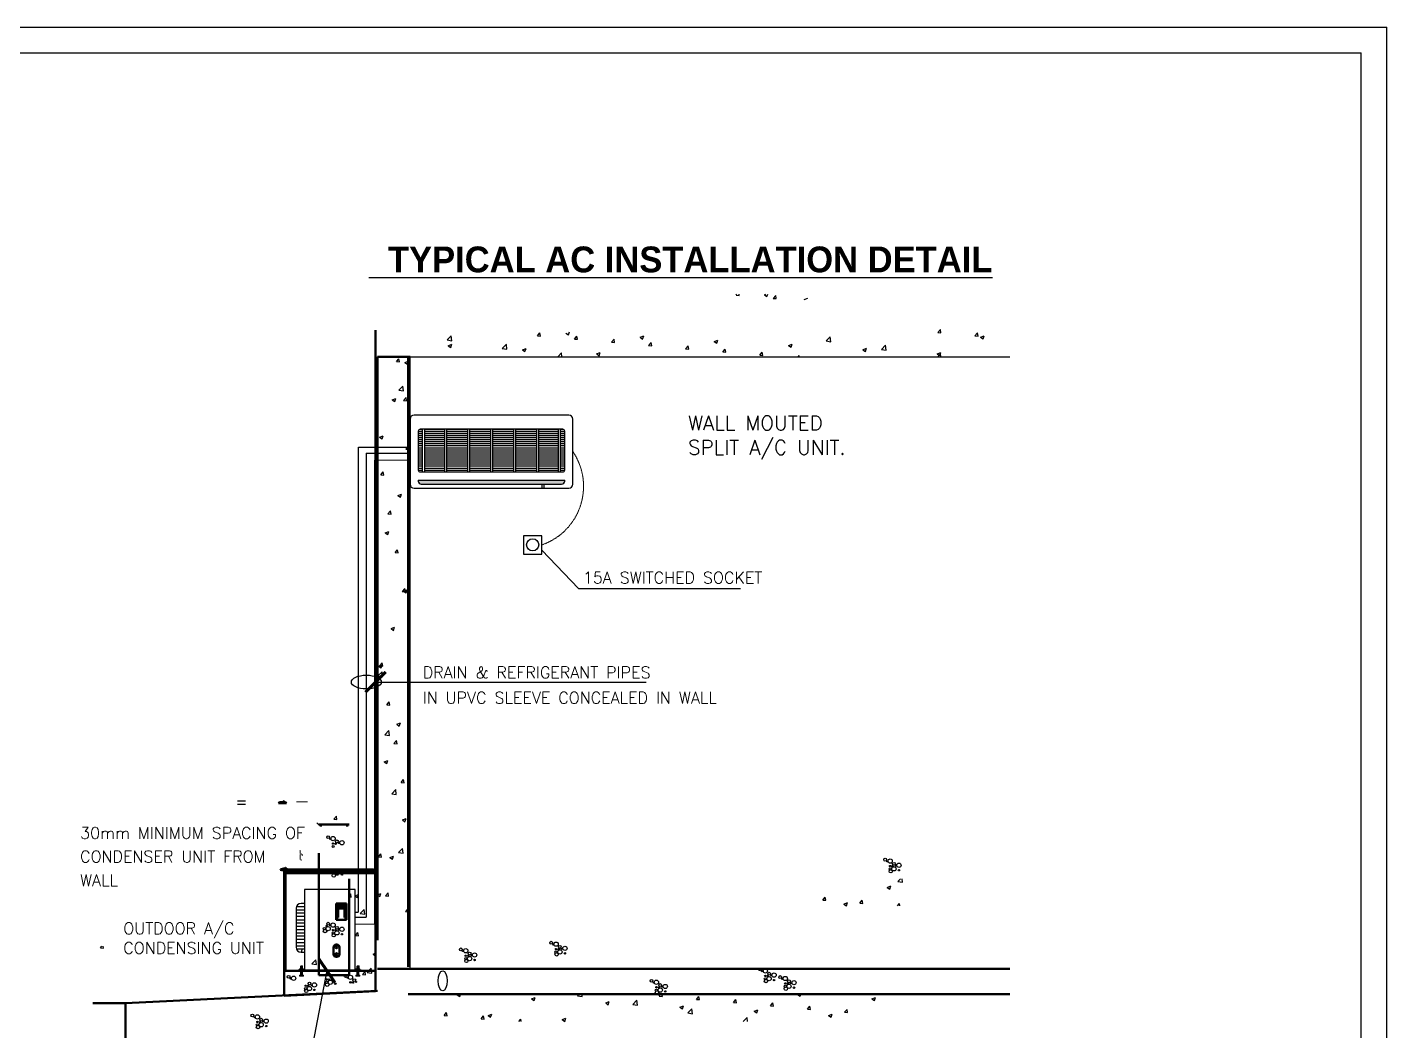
# Model space of a CAD drawing. Header units: inches. Extents: x 23 to 2032867, y 13 to 664695.
# Drawn here: x 1208687 to 1232584, y 503763 to 521411 of the extents above; entities that cross this region are included whole.
import ezdxf

# ---------------------------------------------------------------- set-up
doc = ezdxf.new("R2010")
doc.units = ezdxf.units.IN
doc.header["$MEASUREMENT"] = 0
doc.linetypes.add('ACAD_ISO10W100', pattern=[18, 12, -3, 0, -3])
doc.linetypes.add('HIDDEN', pattern=[0.375, 0.25, -0.125])
for name, color, linetype in [('A-C', 3, 'Continuous'), ('DOORS', 1, 'Continuous'), ('duct', 4, 'HIDDEN'), ('LAYER20__20', 8, 'Continuous'), ('plotyr1', 13, 'Continuous')]:
    doc.layers.add(name, color=color, linetype=linetype)
for name, color, linetype, lineweight in [('CABLE', 1, 'Continuous', 0), ('DRAINAGE', 5, 'Continuous', 9), ('Text', 7, 'Continuous', 25), ('WALLS', 7, 'Continuous', 50), ('WATER SUPPLY', 5, 'ACAD_ISO10W100', 50)]:
    doc.layers.add(name, color=color, linetype=linetype, lineweight=lineweight)
doc.styles.add('TEXT-3', font='SIMPLEX.SHX', dxfattribs={"height": 119.126})
doc.styles.add('TEXT-4', font='BOLD.SHX', dxfattribs={"height": 635})

msp = doc.modelspace()

# ---------------------------------------------------------------- hatches: boundary and pattern name
at = {"layer": 'A-C'}
msp.add_hatch(color=256, dxfattribs=at).paths.add_polyline_path([(1215560.727, 513446.941), (1215560.727, 513429.066, 0.414213562), (1215614.352, 513375.441), (1218081.102, 513375.441, 0.414213562), (1218134.727, 513429.066), (1218134.727, 513446.941)])
at = {"layer": 'WALLS'}
h = msp.add_hatch(color=256, dxfattribs=at)
h.paths.add_polyline_path([(1213214.956, 506533.044), (1213214.956, 506519.282), (1213228.717, 506519.282, 0.414213562)])
h.paths.add_polyline_path([(1213214.956, 506533.044, 0.414213562), (1213201.194, 506519.282), (1213214.956, 506519.282)])
h.paths.add_polyline_path([(1213214.956, 506519.282), (1213201.194, 506519.282, 0.414213562), (1213214.956, 506505.521)])
h.paths.add_polyline_path([(1213228.717, 506519.282), (1213214.956, 506519.282), (1213214.956, 506505.521, 0.414213562)])
h = msp.add_hatch(color=256, dxfattribs=at)
h.paths.add_polyline_path([(1213260.582, 506602.416), (1213260.582, 506588.654), (1213274.343, 506588.654, 0.414213562)])
h.paths.add_polyline_path([(1213260.582, 506602.416, 0.414213562), (1213246.82, 506588.654), (1213260.582, 506588.654)])
h.paths.add_polyline_path([(1213260.582, 506588.654), (1213246.82, 506588.654, 0.414213562), (1213260.582, 506574.893)])
h.paths.add_polyline_path([(1213274.343, 506588.654), (1213260.582, 506588.654), (1213260.582, 506574.893, 0.414213562)])
h = msp.add_hatch(color=256, dxfattribs=at)
h.paths.add_polyline_path([(1213550.248, 506602.416), (1213550.248, 506588.654), (1213564.01, 506588.654, 0.414213562)])
h.paths.add_polyline_path([(1213550.248, 506602.416, 0.414213562), (1213536.487, 506588.654), (1213550.248, 506588.654)])
h.paths.add_polyline_path([(1213550.248, 506588.654), (1213536.487, 506588.654, 0.414213562), (1213550.248, 506574.893)])
h.paths.add_polyline_path([(1213564.01, 506588.654), (1213550.248, 506588.654), (1213550.248, 506574.893, 0.414213562)])
h = msp.add_hatch(color=256, dxfattribs=at)
h.paths.add_polyline_path([(1213853.837, 506602.416), (1213853.837, 506588.654), (1213867.599, 506588.654, 0.414213562)])
h.paths.add_polyline_path([(1213853.837, 506602.416, 0.414213562), (1213840.076, 506588.654), (1213853.837, 506588.654)])
h.paths.add_polyline_path([(1213853.837, 506588.654), (1213840.076, 506588.654, 0.414213562), (1213853.837, 506574.893)])
h.paths.add_polyline_path([(1213867.599, 506588.654), (1213853.837, 506588.654), (1213853.837, 506574.893, 0.414213562)])
h = msp.add_hatch(color=256, dxfattribs=at)
h.paths.add_polyline_path([(1214157.426, 506602.416), (1214157.426, 506588.654), (1214171.188, 506588.654, 0.414213562)])
h.paths.add_polyline_path([(1214157.426, 506602.416, 0.414213562), (1214143.665, 506588.654), (1214157.426, 506588.654)])
h.paths.add_polyline_path([(1214157.426, 506588.654), (1214143.665, 506588.654, 0.414213562), (1214157.426, 506574.893)])
h.paths.add_polyline_path([(1214171.188, 506588.654), (1214157.426, 506588.654), (1214157.426, 506574.893, 0.414213562)])
h = msp.add_hatch(color=256, dxfattribs=at)
h.paths.add_polyline_path([(1214461.015, 506602.416), (1214461.015, 506588.654), (1214474.777, 506588.654, 0.414213562)])
h.paths.add_polyline_path([(1214461.015, 506602.416, 0.414213562), (1214447.254, 506588.654), (1214461.015, 506588.654)])
h.paths.add_polyline_path([(1214461.015, 506588.654), (1214447.254, 506588.654, 0.414213562), (1214461.015, 506574.893)])
h.paths.add_polyline_path([(1214474.777, 506588.654), (1214461.015, 506588.654), (1214461.015, 506574.893, 0.414213562)])
h = msp.add_hatch(color=256, dxfattribs=at)
h.paths.add_polyline_path([(1214750.784, 506602.416), (1214750.784, 506588.654), (1214764.546, 506588.654, 0.414213562)])
h.paths.add_polyline_path([(1214750.784, 506602.416, 0.414213562), (1214737.023, 506588.654), (1214750.784, 506588.654)])
h.paths.add_polyline_path([(1214750.784, 506588.654), (1214737.023, 506588.654, 0.414213562), (1214750.784, 506574.893)])
h.paths.add_polyline_path([(1214764.546, 506588.654), (1214750.784, 506588.654), (1214750.784, 506574.893, 0.414213562)])
h = msp.add_hatch(color=256, dxfattribs=at)
h.paths.add_polyline_path([(1213214.956, 506247.044), (1213214.956, 506233.282), (1213228.717, 506233.282, 0.414213562)])
h.paths.add_polyline_path([(1213214.956, 506247.044, 0.414213562), (1213201.194, 506233.282), (1213214.956, 506233.282)])
h.paths.add_polyline_path([(1213214.956, 506233.282), (1213201.194, 506233.282, 0.414213562), (1213214.956, 506219.521)])
h.paths.add_polyline_path([(1213228.717, 506233.282), (1213214.956, 506233.282), (1213214.956, 506219.521, 0.414213562)])
h = msp.add_hatch(color=256, dxfattribs=at)
h.paths.add_polyline_path([(1213214.956, 505961.044), (1213214.956, 505947.282), (1213228.717, 505947.282, 0.414213562)])
h.paths.add_polyline_path([(1213214.956, 505961.044, 0.414213562), (1213201.194, 505947.282), (1213214.956, 505947.282)])
h.paths.add_polyline_path([(1213214.956, 505947.282), (1213201.194, 505947.282, 0.414213562), (1213214.956, 505933.521)])
h.paths.add_polyline_path([(1213228.717, 505947.282), (1213214.956, 505947.282), (1213214.956, 505933.521, 0.414213562)])
h = msp.add_hatch(color=256, dxfattribs=at)
h.paths.add_polyline_path([(1213214.956, 505675.044), (1213214.956, 505661.282), (1213228.717, 505661.282, 0.414213562)])
h.paths.add_polyline_path([(1213214.956, 505675.044, 0.414213562), (1213201.194, 505661.282), (1213214.956, 505661.282)])
h.paths.add_polyline_path([(1213214.956, 505661.282), (1213201.194, 505661.282, 0.414213562), (1213214.956, 505647.521)])
h.paths.add_polyline_path([(1213228.717, 505661.282), (1213214.956, 505661.282), (1213214.956, 505647.521, 0.414213562)])
h = msp.add_hatch(color=256, dxfattribs=at)
h.paths.add_polyline_path([(1213214.956, 505389.044), (1213214.956, 505375.282), (1213228.717, 505375.282, 0.414213562)])
h.paths.add_polyline_path([(1213214.956, 505389.044, 0.414213562), (1213201.194, 505375.282), (1213214.956, 505375.282)])
h.paths.add_polyline_path([(1213214.956, 505375.282), (1213201.194, 505375.282, 0.414213562), (1213214.956, 505361.521)])
h.paths.add_polyline_path([(1213228.717, 505375.282), (1213214.956, 505375.282), (1213214.956, 505361.521, 0.414213562)])
h = msp.add_hatch(color=256, dxfattribs=at)
h.paths.add_polyline_path([(1213214.956, 505103.044), (1213214.956, 505089.282), (1213228.717, 505089.282, 0.414213562)])
h.paths.add_polyline_path([(1213214.956, 505103.044, 0.414213562), (1213201.194, 505089.282), (1213214.956, 505089.282)])
h.paths.add_polyline_path([(1213214.956, 505089.282), (1213201.194, 505089.282, 0.414213562), (1213214.956, 505075.521)])
h.paths.add_polyline_path([(1213228.717, 505089.282), (1213214.956, 505089.282), (1213214.956, 505075.521, 0.414213562)])
h = msp.add_hatch(color=256, dxfattribs=at)
h.paths.add_polyline_path([(1213214.956, 504869.733), (1213214.956, 504855.971), (1213228.717, 504855.971, 0.414213562)])
h.paths.add_polyline_path([(1213214.956, 504869.733, 0.414213562), (1213201.194, 504855.971), (1213214.956, 504855.971)])
h.paths.add_polyline_path([(1213214.956, 504855.971), (1213201.194, 504855.971, 0.414213562), (1213214.956, 504842.21)])
h.paths.add_polyline_path([(1213228.717, 504855.971), (1213214.956, 504855.971), (1213214.956, 504842.21, 0.414213562)])

# ---------------------------------------------------------------- linework, layer by layer
for p, q in [((1221147.78, 516698.838), (1221160.554, 516714.061)), ((1221147.796, 516698.823), (1221202.071, 516694.075)), ((1221202.184, 516694.028), (1221198.489, 516714.061)), ((1221644.772, 516703.385), (1221672.586, 516714.061)), ((1221644.803, 516703.347), (1221689.971, 516672.881)), ((1221689.986, 516672.882), (1221703.803, 516714.061)), ((1221799.09, 516641.856), (1221842.866, 516694.026)), ((1221853.491, 516637.041), (1221842.992, 516693.96)), ((1221799.104, 516641.841), (1221853.379, 516637.093)), ((1222345.475, 516619.712), (1222409.055, 516644.119)), ((1216068.913, 515910.604), (1216139.64, 515984.317)), ((1216149.677, 515898.046), (1216139.644, 515984.283)), ((1217655.05, 515984.427), (1217698.826, 516036.598)), ((1217655.062, 515984.413), (1217709.337, 515979.664)), ((1217709.448, 515979.608), (1217698.949, 516036.527)), ((1218154.438, 516030.177), (1218199.606, 515999.71)), ((1218199.621, 515999.712), (1218218.033, 516054.585)), ((1218306.36, 515927.445), (1218350.136, 515979.615)), ((1218360.755, 515922.622), (1218350.256, 515979.541)), ((1219459.396, 515957.489), (1219522.977, 515981.895)), ((1219459.423, 515957.452), (1219504.591, 515926.986)), ((1219504.606, 515926.989), (1219523.018, 515981.861)), ((1222732.278, 515893.345), (1222803.005, 515967.057)), ((1222813.043, 515880.785), (1222803.011, 515967.023)), ((1224693.458, 516040.637), (1224747.733, 516035.889)), ((1224693.467, 516040.651), (1224737.243, 516092.821)), ((1224747.84, 516035.785), (1224737.341, 516092.704)), ((1225344.766, 515983.655), (1225399.041, 515978.907)), ((1225344.777, 515983.669), (1225388.553, 516035.839)), ((1225399.147, 515978.799), (1225388.648, 516035.718)), ((1225442.309, 515959.464), (1225505.889, 515983.87)), ((1225442.327, 515959.429), (1225487.496, 515928.963)), ((1225487.51, 515928.969), (1225505.922, 515983.841)), ((1216068.939, 515910.556), (1216149.698, 515898.031)), ((1216086.458, 515810.064), (1216150.039, 515834.47)), ((1216086.489, 515810.027), (1216131.657, 515779.56)), ((1216131.672, 515779.561), (1216150.084, 515834.434)), ((1217038.021, 515760.303), (1217108.747, 515834.015)), ((1217038.047, 515760.254), (1217118.806, 515747.728)), ((1217118.784, 515747.745), (1217108.752, 515833.982)), ((1217391.445, 515737.339), (1217455.026, 515761.745)), ((1217391.474, 515737.303), (1217436.643, 515706.836)), ((1217436.657, 515706.838), (1217455.069, 515761.711)), ((1218306.37, 515927.431), (1218360.645, 515922.682)), ((1218957.67, 515870.463), (1219001.447, 515922.633)), ((1218957.678, 515870.449), (1219011.953, 515865.7)), ((1219012.063, 515865.635), (1219001.564, 515922.554)), ((1219608.981, 515813.48), (1219652.757, 515865.651)), ((1219608.986, 515813.466), (1219663.262, 515808.718)), ((1219663.37, 515808.649), (1219652.871, 515865.568)), ((1220260.291, 515756.498), (1220304.067, 515808.669)), ((1220260.294, 515756.484), (1220314.57, 515751.736)), ((1220314.677, 515751.662), (1220304.178, 515808.581)), ((1220764.384, 515884.764), (1220827.964, 515909.17)), ((1220764.408, 515884.728), (1220809.577, 515854.262)), ((1220809.591, 515854.265), (1220828.003, 515909.138)), ((1220911.601, 515699.516), (1220955.377, 515751.686)), ((1220965.984, 515694.676), (1220955.485, 515751.595)), ((1222069.371, 515812.039), (1222132.951, 515836.445)), ((1222069.393, 515812.004), (1222114.562, 515781.537)), ((1222114.576, 515781.541), (1222132.988, 515836.414)), ((1222732.307, 515893.284), (1222813.066, 515880.758)), ((1223374.358, 515739.314), (1223437.938, 515763.72)), ((1223374.378, 515739.28), (1223419.547, 515708.813)), ((1223419.561, 515708.818), (1223437.973, 515763.691)), ((1223701.386, 515743.044), (1223772.112, 515816.756)), ((1223701.415, 515742.981), (1223782.174, 515730.456)), ((1223782.151, 515730.484), (1223772.119, 515816.722)), ((1215175.805, 515529.328), (1215219.581, 515581.498)), ((1215175.822, 515529.314), (1215230.098, 515524.565)), ((1215230.207, 515524.525), (1215219.708, 515581.445)), ((1215323.494, 515517.189), (1215381.977, 515539.639)), ((1215323.525, 515517.153), (1215368.694, 515486.686)), ((1215368.708, 515486.687), (1215387.12, 515541.56)), ((1218011.099, 515614.141), (1218077.855, 515683.714)), ((1218085.95, 515614.141), (1218077.86, 515683.681)), ((1218696.433, 515664.614), (1218760.013, 515689.02)), ((1218696.459, 515664.578), (1218741.628, 515634.112)), ((1218741.642, 515634.114), (1218760.054, 515688.987)), ((1220059.386, 515614.141), (1220065, 515616.296)), ((1220064.326, 515614.141), (1220065.039, 515616.263)), ((1220911.602, 515699.502), (1220965.878, 515694.754)), ((1221562.91, 515642.52), (1221617.186, 515637.772)), ((1221562.911, 515642.534), (1221606.687, 515694.704)), ((1221617.291, 515637.689), (1221606.792, 515694.608)), ((1222238.211, 515614.141), (1222257.998, 515637.722)), ((1222262.431, 515614.141), (1222258.1, 515637.622)), ((1224679.345, 515666.589), (1224742.925, 515690.996)), ((1224679.364, 515666.556), (1224724.532, 515636.089)), ((1224691.025, 515614.141), (1224741.22, 515666.455)), ((1224724.546, 515636.094), (1224742.958, 515690.967)), ((1224747.308, 515614.141), (1224741.226, 515666.42)), ((1215220.193, 515026.056), (1215290.92, 515099.768)), ((1215220.218, 515026.012), (1215300.977, 515013.486)), ((1215300.957, 515013.499), (1215290.924, 515099.737)), ((1215102.554, 514858.716), (1215166.134, 514883.122)), ((1215102.583, 514858.681), (1215147.752, 514828.214)), ((1215147.765, 514828.215), (1215166.177, 514883.088)), ((1215301.8, 514846.3), (1215345.576, 514898.47)), ((1215301.815, 514846.286), (1215356.091, 514841.537)), ((1215356.195, 514841.497), (1215345.696, 514898.416)), ((1214881.613, 514200.242), (1214945.193, 514224.648)), ((1214881.641, 514200.209), (1214926.809, 514169.742)), ((1214926.822, 514169.743), (1214945.234, 514224.616)), ((1215340.581, 513991.206), (1215381.977, 514034.35)), ((1215340.604, 513991.164), (1215381.977, 513984.747)), ((1214902.48, 513537.225), (1214946.256, 513589.396)), ((1214956.863, 513532.426), (1214946.364, 513589.345)), ((1214902.493, 513537.213), (1214956.769, 513532.465)), ((1215202.695, 513176.169), (1215266.276, 513200.575)), ((1215202.72, 513176.139), (1215247.888, 513145.672)), ((1215247.9, 513145.674), (1215266.312, 513200.546)), ((1215028.475, 512854.197), (1215072.251, 512906.368)), ((1215028.487, 512854.186), (1215082.762, 512849.437)), ((1215082.851, 512849.397), (1215072.352, 512906.316)), ((1214981.755, 512517.696), (1215045.335, 512542.102)), ((1214981.778, 512517.667), (1215026.946, 512487.2)), ((1215026.957, 512487.202), (1215045.369, 512542.074)), ((1215154.47, 512171.169), (1215198.247, 512223.339)), ((1215154.48, 512171.158), (1215208.755, 512166.41)), ((1215208.839, 512166.369), (1215198.34, 512223.288)), ((1215280.466, 511488.141), (1215324.242, 511540.311)), ((1215280.473, 511488.131), (1215334.748, 511483.382)), ((1215302.837, 511493.623), (1215366.417, 511518.029)), ((1215302.857, 511493.597), (1215348.025, 511463.13)), ((1215334.826, 511483.34), (1215324.328, 511540.259)), ((1215348.035, 511463.132), (1215366.447, 511518.004)), ((1215081.896, 510835.149), (1215145.477, 510859.555)), ((1215081.915, 510835.125), (1215127.083, 510804.658)), ((1215127.093, 510804.66), (1215145.504, 510859.533)), ((1214881.146, 510179.067), (1214924.922, 510231.237)), ((1214935.495, 510174.269), (1214924.996, 510231.188)), ((1214853.025, 510002.109), (1214923.751, 510075.821)), ((1214853.041, 510002.076), (1214933.8, 509989.551)), ((1214860.956, 510176.675), (1214924.536, 510201.082)), ((1214860.972, 510176.653), (1214906.141, 510146.186)), ((1214881.151, 510179.058), (1214935.427, 510174.309)), ((1214906.15, 510146.188), (1214924.562, 510201.061)), ((1214933.787, 509989.563), (1214923.754, 510075.8)), ((1215007.141, 509496.038), (1215050.917, 509548.209)), ((1215007.144, 509496.03), (1215061.42, 509491.282)), ((1215061.483, 509491.24), (1215050.984, 509548.159)), ((1214973.412, 508967.259), (1215044.139, 509040.971)), ((1215054.174, 508954.716), (1215044.142, 509040.953)), ((1215182.038, 509152.603), (1215245.618, 509177.009)), ((1215182.052, 509152.583), (1215227.22, 509122.116)), ((1215227.228, 509122.118), (1215245.64, 509176.991)), ((1214973.427, 508967.228), (1215054.186, 508954.703)), ((1215133.136, 508813.01), (1215176.913, 508865.181)), ((1215133.137, 508813.003), (1215187.413, 508808.254)), ((1215187.47, 508808.212), (1215176.971, 508865.131)), ((1214961.097, 508494.129), (1215024.678, 508518.535)), ((1214961.109, 508494.111), (1215006.278, 508463.644)), ((1215006.285, 508463.646), (1215024.697, 508518.519)), ((1215259.13, 508129.975), (1215313.406, 508125.227)), ((1215259.132, 508129.982), (1215302.908, 508182.152)), ((1215313.458, 508125.183), (1215302.959, 508182.102)), ((1215093.8, 507932.409), (1215164.527, 508006.122)), ((1215093.814, 507932.381), (1215174.573, 507919.855)), ((1215174.562, 507919.868), (1215164.53, 508006.105)), ((1214077.531, 507486.168), (1214131.807, 507481.42)), ((1214077.539, 507486.172), (1214121.316, 507538.343)), ((1214131.839, 507481.376), (1214121.34, 507538.295)), ((1215282.18, 507470.056), (1215345.76, 507494.462)), ((1215282.189, 507470.041), (1215327.357, 507439.574)), ((1215327.363, 507439.576), (1215345.775, 507494.449)), ((1214859.812, 506820.908), (1214903.588, 506873.078)), ((1214914.126, 506816.112), (1214903.628, 506873.031)), ((1215214.188, 506897.56), (1215284.915, 506971.272)), ((1215214.2, 506897.533), (1215294.959, 506885.008)), ((1215294.95, 506885.021), (1215284.917, 506971.258)), ((1214859.808, 506820.902), (1214914.084, 506816.154)), ((1215061.239, 506811.582), (1215124.819, 506835.989)), ((1215061.246, 506811.569), (1215106.415, 506781.102)), ((1215106.42, 506781.105), (1215124.832, 506835.977)), ((1223991.388, 506391.018), (1224036.311, 506437.837)), ((1223991.4, 506390.977), (1224072.159, 506378.452)), ((1224072.151, 506378.483), (1224065.246, 506437.837)), ((1214347.714, 506141.787), (1214373.306, 506172.286)), ((1214383.815, 506115.319), (1214373.316, 506172.238)), ((1214448.2, 506136.284), (1214511.78, 506160.69)), ((1214493.371, 506105.814), (1214511.783, 506160.687)), ((1214845.727, 506155.193), (1214903.879, 506177.515)), ((1214845.727, 506149.439), (1214885.473, 506122.63)), ((1214885.477, 506122.633), (1214903.889, 506177.505)), ((1214985.807, 506137.879), (1215029.583, 506190.05)), ((1215040.114, 506133.084), (1215029.615, 506190.003)), ((1223804.038, 506285.681), (1223849.206, 506255.214)), ((1223804.051, 506285.684), (1223867.631, 506310.09)), ((1223849.209, 506255.221), (1223867.621, 506310.094)), ((1214347.714, 506118.521), (1214383.793, 506115.365)), ((1214448.199, 506136.278), (1214493.368, 506105.811)), ((1214985.801, 506137.875), (1215040.077, 506133.126)), ((1215334.576, 505862.71), (1215381.977, 505912.113)), ((1222670.53, 506062.374), (1222724.806, 506057.625)), ((1222670.567, 506062.375), (1222714.343, 506114.546)), ((1222724.821, 506057.523), (1222714.322, 506114.442)), ((1223041.074, 505992.807), (1223086.243, 505962.34)), ((1223041.087, 505992.81), (1223104.667, 506017.216)), ((1223086.245, 505962.347), (1223104.657, 506017.22)), ((1223321.838, 506005.392), (1223376.114, 506000.643)), ((1223321.877, 506005.393), (1223365.654, 506057.563)), ((1223376.128, 506000.536), (1223365.629, 506057.455)), ((1223981.814, 505958.691), (1224016.964, 506000.581)), ((1224024.642, 505958.691), (1224016.936, 506000.469)), ((1214541.088, 505824.332), (1214611.815, 505898.044)), ((1214541.096, 505824.311), (1214621.855, 505811.786)), ((1214621.849, 505811.799), (1214611.817, 505898.037)), ((1215334.586, 505862.685), (1215381.977, 505855.335)), ((1214455.511, 505437.086), (1214509.786, 505432.337)), ((1214455.525, 505437.088), (1214499.301, 505489.258)), ((1214509.802, 505432.29), (1214499.303, 505489.209)), ((1209975.324, 505220.865), (1210000.744, 505251.16)), ((1209975.324, 505220.863), (1210029.599, 505216.114)), ((1210029.617, 505216.101), (1210023.151, 505251.16)), ((1213509.464, 505154.468), (1213527.876, 505209.341)), ((1213692.369, 504939.783), (1213763.095, 505013.496)), ((1213773.129, 504927.253), (1213763.097, 505013.49)), ((1214769.279, 505112.208), (1214794.39, 505095.27)), ((1214769.283, 505112.211), (1214794.39, 505121.849)), ((1213692.374, 504939.766), (1213773.133, 504927.241)), ((1214581.504, 504754.058), (1214635.779, 504749.31)), ((1214581.52, 504754.059), (1214625.297, 504806.23)), ((1214635.79, 504749.261), (1214625.291, 504806.18)), ((1214661.476, 504789.482), (1214732.203, 504863.194)), ((1214661.482, 504789.463), (1214742.241, 504776.938)), ((1214742.237, 504776.952), (1214732.205, 504863.189)), ((1216245.426, 504397.831), (1216290.595, 504367.364)), ((1216245.427, 504397.837), (1216268.035, 504406.516)), ((1216290.598, 504367.367), (1216303.734, 504406.516)), ((1217550.411, 504325.106), (1217595.58, 504294.64)), ((1217550.414, 504325.113), (1217613.995, 504349.519)), ((1217595.583, 504294.644), (1217613.995, 504349.516)), ((1218362.286, 504376.956), (1218390.649, 504406.516)), ((1218362.296, 504376.929), (1218443.055, 504364.403)), ((1218443.048, 504364.422), (1218438.151, 504406.516)), ((1218855.397, 504252.382), (1218900.565, 504221.916)), ((1218855.401, 504252.388), (1218918.982, 504276.794)), ((1218900.568, 504221.92), (1218918.98, 504276.793)), ((1219331.394, 504226.655), (1219402.121, 504300.367)), ((1219412.156, 504214.121), (1219402.123, 504300.359)), ((1219796.944, 504372.945), (1219851.22, 504368.197)), ((1219796.969, 504372.947), (1219825.136, 504406.516)), ((1219851.24, 504368.121), (1219844.158, 504406.516)), ((1220448.252, 504315.963), (1220502.528, 504311.215)), ((1220448.279, 504315.965), (1220492.055, 504368.136)), ((1220502.548, 504311.134), (1220492.049, 504368.053)), ((1221099.561, 504258.981), (1221153.836, 504254.233)), ((1221099.589, 504258.983), (1221143.366, 504311.153)), ((1221153.855, 504254.148), (1221143.356, 504311.067)), ((1221750.9, 504202.001), (1221794.676, 504254.171)), ((1221805.162, 504197.161), (1221794.663, 504254.08)), ((1222228.331, 504399.808), (1222273.499, 504369.341)), ((1222228.34, 504399.813), (1222245.802, 504406.516)), ((1222273.502, 504369.347), (1222285.973, 504406.516)), ((1223533.316, 504327.084), (1223578.484, 504296.617)), ((1223533.327, 504327.088), (1223596.907, 504351.494)), ((1223578.487, 504296.624), (1223596.899, 504351.497)), ((1216015.089, 504031.81), (1216069.364, 504027.062)), ((1216015.103, 504031.813), (1216058.879, 504083.983)), ((1216069.385, 504027.011), (1216058.886, 504083.93)), ((1216666.413, 503974.83), (1216710.19, 504027.001)), ((1216720.692, 503970.025), (1216710.193, 504026.944)), ((1216787.448, 504032.233), (1216832.616, 504001.766)), ((1216787.45, 504032.238), (1216851.031, 504056.644)), ((1216832.619, 504001.77), (1216851.031, 504056.642)), ((1219331.403, 504226.626), (1219412.162, 504214.1)), ((1220160.382, 504179.658), (1220205.55, 504149.192)), ((1220160.388, 504179.663), (1220223.969, 504204.069)), ((1220205.553, 504149.197), (1220223.965, 504204.069)), ((1220300.501, 504076.354), (1220371.228, 504150.066)), ((1220300.511, 504076.323), (1220381.27, 504063.798)), ((1220381.263, 504063.82), (1220371.231, 504150.057)), ((1221270.873, 503927.37), (1221340.336, 503999.765)), ((1221348.76, 503927.37), (1221340.339, 503999.756)), ((1221465.367, 504106.934), (1221510.535, 504076.467)), ((1221465.376, 504106.938), (1221528.956, 504131.344)), ((1221510.538, 504076.473), (1221528.95, 504131.346)), ((1221750.869, 504201.999), (1221805.144, 504197.25)), ((1222402.177, 504145.017), (1222456.452, 504140.268)), ((1222402.21, 504145.018), (1222445.986, 504197.189)), ((1222456.469, 504140.175), (1222445.97, 504197.094)), ((1222770.352, 504034.21), (1222815.52, 504003.743)), ((1222770.363, 504034.213), (1222833.943, 504058.62)), ((1222815.523, 504003.75), (1222833.935, 504058.622)), ((1223053.485, 504088.035), (1223107.761, 504083.286)), ((1223053.52, 504088.036), (1223097.296, 504140.207)), ((1223107.776, 504083.188), (1223097.278, 504140.107)), ((1216666.397, 503974.828), (1216720.673, 503970.08)), ((1217325.713, 503927.37), (1217361.5, 503970.019)), ((1217369.356, 503927.37), (1217361.5, 503969.957)), ((1218092.433, 503959.508), (1218137.601, 503929.042)), ((1218092.437, 503959.513), (1218156.018, 503983.92)), ((1218137.604, 503929.046), (1218156.016, 503983.919))]:
    msp.add_line(p, q)
at = {"color": 0, "const_width": 53.625}
for points in [[(1214987.849, 510072.794), (1214630.349, 509715.294)], [(1214095.38, 504612.518), (1213811.05, 505030.572)]]:
    msp.add_lwpolyline(points, dxfattribs=at)
at = {"layer": 'A-C'}
for p, q in [((1215417.727, 514519.322), (1215417.727, 513375.322)), ((1218206.227, 514590.822), (1215489.227, 514590.822)), ((1218277.727, 513375.322), (1218277.727, 514519.322)), ((1215560.727, 514304.822), (1215560.727, 513625.572)), ((1215560.727, 514302.54), (1215632.227, 514302.54)), ((1215560.727, 514266.79), (1215632.227, 514266.79)), ((1215583.908, 514338.29), (1215632.227, 514338.29)), ((1218098.977, 514340.572), (1215596.477, 514340.572)), ((1215632.227, 514340.572), (1215632.227, 513589.822)), ((1215667.977, 514340.572), (1215667.977, 513589.822)), ((1215667.977, 514338.29), (1216019.471, 514338.29)), ((1215667.977, 514302.54), (1216019.471, 514302.54)), ((1215667.977, 514266.79), (1216019.471, 514266.79)), ((1216019.471, 514340.572), (1216019.471, 513589.822)), ((1216055.221, 514340.572), (1216055.221, 513589.822)), ((1216055.221, 514338.29), (1216424.59, 514338.29)), ((1216055.221, 514302.54), (1216424.59, 514302.54)), ((1216055.221, 514266.79), (1216424.59, 514266.79)), ((1216424.59, 514340.572), (1216424.59, 513589.822)), ((1216460.34, 514340.572), (1216460.34, 513589.822)), ((1216460.34, 514338.29), (1216829.709, 514338.29)), ((1216460.34, 514302.54), (1216829.709, 514302.54)), ((1216460.34, 514266.79), (1216829.709, 514266.79)), ((1216829.709, 514340.572), (1216829.709, 513589.822)), ((1216865.459, 514340.572), (1216865.459, 513589.822)), ((1216865.459, 514338.29), (1217234.828, 514338.29)), ((1216865.459, 514302.54), (1217234.828, 514302.54)), ((1216865.459, 514266.79), (1217234.828, 514266.79)), ((1217234.828, 514340.572), (1217234.828, 513589.822)), ((1217270.578, 514340.572), (1217270.578, 513589.822)), ((1217270.578, 514338.29), (1217639.947, 514338.29)), ((1217270.578, 514302.54), (1217639.947, 514302.54)), ((1217270.578, 514266.79), (1217639.947, 514266.79)), ((1217639.947, 514340.572), (1217639.947, 513589.822)), ((1217675.697, 514340.572), (1217675.697, 513589.822)), ((1217675.697, 514338.29), (1218027.477, 514338.29)), ((1217675.697, 514302.54), (1218027.477, 514302.54)), ((1217675.697, 514266.79), (1218027.477, 514266.79)), ((1218027.477, 513589.822), (1218027.477, 514340.572)), ((1218063.227, 513589.822), (1218063.227, 514340.572)), ((1218063.227, 514338.29), (1218111.547, 514338.29)), ((1218063.227, 514302.54), (1218134.727, 514302.54)), ((1218063.227, 514266.79), (1218134.727, 514266.79)), ((1218134.727, 513625.572), (1218134.727, 514304.822)), ((1215560.727, 514231.04), (1215632.227, 514231.04)), ((1215560.727, 514195.29), (1215632.227, 514195.29)), ((1215560.727, 514159.54), (1215632.227, 514159.54)), ((1215560.727, 514123.79), (1215632.227, 514123.79)), ((1215560.727, 514088.04), (1215632.227, 514088.04)), ((1215560.727, 514052.29), (1215632.227, 514052.29)), ((1215667.977, 514231.04), (1216019.471, 514231.04)), ((1215667.977, 514195.29), (1216019.471, 514195.29)), ((1215667.977, 514159.54), (1216019.471, 514159.54)), ((1215667.977, 514123.79), (1216019.471, 514123.79)), ((1215667.977, 514088.04), (1216019.471, 514088.04)), ((1215667.977, 514052.29), (1216019.471, 514052.29)), ((1216055.221, 514231.04), (1216424.59, 514231.04)), ((1216055.221, 514195.29), (1216424.59, 514195.29)), ((1216055.221, 514159.54), (1216424.59, 514159.54)), ((1216055.221, 514123.79), (1216424.59, 514123.79)), ((1216055.221, 514088.04), (1216424.59, 514088.04)), ((1216055.221, 514052.29), (1216424.59, 514052.29)), ((1216460.34, 514231.04), (1216829.709, 514231.04)), ((1216460.34, 514195.29), (1216829.709, 514195.29)), ((1216460.34, 514159.54), (1216829.709, 514159.54)), ((1216460.34, 514123.79), (1216829.709, 514123.79)), ((1216460.34, 514088.04), (1216829.709, 514088.04)), ((1216460.34, 514052.29), (1216829.709, 514052.29)), ((1216865.459, 514231.04), (1217234.828, 514231.04)), ((1216865.459, 514195.29), (1217234.828, 514195.29)), ((1216865.459, 514159.54), (1217234.828, 514159.54)), ((1216865.459, 514123.79), (1217234.828, 514123.79)), ((1216865.459, 514088.04), (1217234.828, 514088.04)), ((1216865.459, 514052.29), (1217234.828, 514052.29)), ((1217270.578, 514231.04), (1217639.947, 514231.04)), ((1217270.578, 514195.29), (1217639.947, 514195.29)), ((1217270.578, 514159.54), (1217639.947, 514159.54)), ((1217270.578, 514123.79), (1217639.947, 514123.79)), ((1217270.578, 514088.04), (1217639.947, 514088.04)), ((1217270.578, 514052.29), (1217639.947, 514052.29)), ((1217675.697, 514231.04), (1218027.477, 514231.04)), ((1217675.697, 514195.29), (1218027.477, 514195.29)), ((1217675.697, 514159.54), (1218027.477, 514159.54)), ((1217675.697, 514123.79), (1218027.477, 514123.79)), ((1217675.697, 514088.04), (1218027.477, 514088.04)), ((1217675.697, 514052.29), (1218027.477, 514052.29)), ((1218063.227, 514231.04), (1218134.727, 514231.04)), ((1218063.227, 514195.29), (1218134.727, 514195.29)), ((1218063.227, 514159.54), (1218134.727, 514159.54)), ((1218063.227, 514123.79), (1218134.727, 514123.79)), ((1218063.227, 514088.04), (1218134.727, 514088.04)), ((1218063.227, 514052.29), (1218134.727, 514052.29)), ((1215560.727, 514016.54), (1215632.227, 514016.54)), ((1215560.727, 513980.79), (1215632.227, 513980.79)), ((1215560.727, 513945.04), (1215632.227, 513945.04)), ((1215560.727, 513909.29), (1215632.227, 513909.29)), ((1215560.727, 513873.54), (1215632.227, 513873.54)), ((1215560.727, 513837.79), (1215632.227, 513837.79)), ((1215560.727, 513802.04), (1215632.227, 513802.04)), ((1215667.977, 514016.54), (1216019.471, 514016.54)), ((1215667.977, 513980.79), (1216019.471, 513980.79)), ((1215667.977, 513945.04), (1216019.471, 513945.04)), ((1215667.977, 513909.29), (1216019.471, 513909.29)), ((1215667.977, 513873.54), (1216019.471, 513873.54)), ((1215667.977, 513837.79), (1216019.471, 513837.79)), ((1215667.977, 513802.04), (1216019.471, 513802.04)), ((1216055.221, 514016.54), (1216424.59, 514016.54)), ((1216055.221, 513980.79), (1216424.59, 513980.79)), ((1216055.221, 513945.04), (1216424.59, 513945.04)), ((1216055.221, 513909.29), (1216424.59, 513909.29)), ((1216055.221, 513873.54), (1216424.59, 513873.54)), ((1216055.221, 513837.79), (1216424.59, 513837.79)), ((1216055.221, 513802.04), (1216424.59, 513802.04)), ((1216460.34, 514016.54), (1216829.709, 514016.54)), ((1216460.34, 513980.79), (1216829.709, 513980.79)), ((1216460.34, 513945.04), (1216829.709, 513945.04)), ((1216460.34, 513909.29), (1216829.709, 513909.29)), ((1216460.34, 513873.54), (1216829.709, 513873.54)), ((1216460.34, 513837.79), (1216829.709, 513837.79)), ((1216460.34, 513802.04), (1216829.709, 513802.04)), ((1216865.459, 514016.54), (1217234.828, 514016.54)), ((1216865.459, 513980.79), (1217234.828, 513980.79)), ((1216865.459, 513945.04), (1217234.828, 513945.04)), ((1216865.459, 513909.29), (1217234.828, 513909.29)), ((1216865.459, 513873.54), (1217234.828, 513873.54)), ((1216865.459, 513837.79), (1217234.828, 513837.79)), ((1216865.459, 513802.04), (1217234.828, 513802.04)), ((1217270.578, 514016.54), (1217639.947, 514016.54)), ((1217270.578, 513980.79), (1217639.947, 513980.79)), ((1217270.578, 513945.04), (1217639.947, 513945.04)), ((1217270.578, 513909.29), (1217639.947, 513909.29)), ((1217270.578, 513873.54), (1217639.947, 513873.54)), ((1217270.578, 513837.79), (1217639.947, 513837.79)), ((1217270.578, 513802.04), (1217639.947, 513802.04)), ((1217675.697, 514016.54), (1218027.477, 514016.54)), ((1217675.697, 513980.79), (1218027.477, 513980.79)), ((1217675.697, 513945.04), (1218027.477, 513945.04)), ((1217675.697, 513909.29), (1218027.477, 513909.29)), ((1217675.697, 513873.54), (1218027.477, 513873.54)), ((1217675.697, 513837.79), (1218027.477, 513837.79)), ((1217675.697, 513802.04), (1218027.477, 513802.04)), ((1218063.227, 514016.54), (1218134.727, 514016.54)), ((1218063.227, 513980.79), (1218134.727, 513980.79)), ((1218063.227, 513945.04), (1218134.727, 513945.04)), ((1218063.227, 513909.29), (1218134.727, 513909.29)), ((1218063.227, 513873.54), (1218134.727, 513873.54)), ((1218063.227, 513837.79), (1218134.727, 513837.79)), ((1218063.227, 513802.04), (1218134.727, 513802.04)), ((1215560.727, 513766.29), (1215632.227, 513766.29)), ((1215560.727, 513730.54), (1215632.227, 513730.54)), ((1215560.727, 513694.79), (1215632.227, 513694.79)), ((1215560.727, 513659.04), (1215632.227, 513659.04)), ((1215560.8, 513623.29), (1215632.227, 513623.29)), ((1215596.477, 513589.822), (1218098.977, 513589.822)), ((1215667.977, 513766.29), (1216019.471, 513766.29)), ((1215667.977, 513730.54), (1216019.471, 513730.54)), ((1215667.977, 513694.79), (1216019.471, 513694.79)), ((1215667.977, 513659.04), (1216019.471, 513659.04)), ((1215667.977, 513623.29), (1216019.471, 513623.29)), ((1216055.221, 513766.29), (1216424.59, 513766.29)), ((1216055.221, 513730.54), (1216424.59, 513730.54)), ((1216055.221, 513694.79), (1216424.59, 513694.79)), ((1216055.221, 513659.04), (1216424.59, 513659.04)), ((1216055.221, 513623.29), (1216424.59, 513623.29)), ((1216460.34, 513766.29), (1216829.709, 513766.29)), ((1216460.34, 513730.54), (1216829.709, 513730.54)), ((1216460.34, 513694.79), (1216829.709, 513694.79)), ((1216460.34, 513659.04), (1216829.709, 513659.04)), ((1216460.34, 513623.29), (1216829.709, 513623.29)), ((1216865.459, 513766.29), (1217234.828, 513766.29)), ((1216865.459, 513730.54), (1217234.828, 513730.54)), ((1216865.459, 513694.79), (1217234.828, 513694.79)), ((1216865.459, 513659.04), (1217234.828, 513659.04)), ((1216865.459, 513623.29), (1217234.828, 513623.29)), ((1217270.578, 513766.29), (1217639.947, 513766.29)), ((1217270.578, 513730.54), (1217639.947, 513730.54)), ((1217270.578, 513694.79), (1217639.947, 513694.79)), ((1217270.578, 513659.04), (1217639.947, 513659.04)), ((1217270.578, 513623.29), (1217639.947, 513623.29)), ((1217675.697, 513766.29), (1218027.477, 513766.29)), ((1217675.697, 513730.54), (1218027.477, 513730.54)), ((1217675.697, 513694.79), (1218027.477, 513694.79)), ((1217675.697, 513659.04), (1218027.477, 513659.04)), ((1217675.697, 513623.29), (1218027.477, 513623.29)), ((1218063.227, 513766.29), (1218134.727, 513766.29)), ((1218063.227, 513730.54), (1218134.727, 513730.54)), ((1218063.227, 513694.79), (1218134.727, 513694.79)), ((1218063.227, 513659.04), (1218134.727, 513659.04)), ((1218063.227, 513623.29), (1218134.655, 513623.29)), ((1215560.727, 513446.941), (1215560.727, 513429.066)), ((1215560.727, 513446.941), (1218134.727, 513446.941)), ((1215614.352, 513375.441), (1218081.102, 513375.441)), ((1217737.7, 513303.822), (1217737.7, 513375.441)), ((1217773.45, 513303.822), (1217773.45, 513375.441)), ((1218134.727, 513429.066), (1218134.727, 513446.941)), ((1215489.227, 513303.822), (1218206.227, 513303.822)), ((1217732.615, 512468.141), (1217410.865, 512468.141)), ((1217410.865, 512468.141), (1217410.865, 512146.391)), ((1217732.615, 512146.391), (1217732.615, 512468.141)), ((1217410.865, 512146.391), (1217732.615, 512146.391)), ((1212381.464, 507806.124), (1212524.464, 507806.124)), ((1212381.464, 507748.924), (1212524.464, 507748.924)), ((1213525.464, 506846.237), (1213525.464, 506864.112)), ((1214452.477, 506244.916), (1213558.727, 506244.916)), ((1213558.727, 506244.916), (1213558.727, 504832.791)), ((1214452.477, 504832.791), (1214452.477, 506244.916)), ((1213415.727, 505917.803), (1213415.727, 505231.403)), ((1213420.634, 505946.403), (1213558.727, 505946.403)), ((1213558.727, 506003.603), (1213501.527, 506003.603)), ((1213415.727, 505889.203), (1213558.727, 505889.203)), ((1213415.727, 505837.271), (1213558.727, 505837.271)), ((1213415.727, 505776.447), (1213558.727, 505776.447)), ((1213415.727, 505715.614), (1213558.727, 505715.614)), ((1213415.727, 505660.403), (1213558.727, 505660.403)), ((1213415.727, 505603.203), (1213558.727, 505603.203)), ((1213415.727, 505546.003), (1213558.727, 505546.003)), ((1213415.727, 505488.803), (1213558.727, 505488.803)), ((1213415.727, 505431.603), (1213558.727, 505431.603)), ((1213415.727, 505374.403), (1213558.727, 505374.403)), ((1213415.727, 505317.203), (1213558.727, 505317.203)), ((1213415.727, 505260.003), (1213558.727, 505260.003)), ((1213420.634, 505202.803), (1213558.727, 505202.803)), ((1213501.527, 505145.603), (1213558.727, 505145.603)), ((1213451.551, 504832.791), (1213451.551, 504816.533)), ((1213451.551, 504832.791), (1214559.727, 504832.791)), ((1214559.727, 504832.791), (1214559.727, 504816.533))]:
    msp.add_line(p, q, dxfattribs=at)
for centre, radius in [((1217571.74, 512307.266), 107.25), ((1214775.904, 506598.527), 11.358), ((1214775.904, 506598.527), 5.638)]:
    msp.add_circle(centre, radius, dxfattribs=at)
for centre, radius, start, end in [((1215489.227, 514519.322), 71.5, 90, 180), ((1218206.227, 514519.322), 71.5, 0, 90), ((1215596.477, 514304.822), 35.75, 90, 180), ((1218098.977, 514304.822), 35.75, 0, 90), ((1215596.477, 513625.572), 35.75, 180, 270), ((1218098.977, 513625.572), 35.75, 270, 0), ((1215489.227, 513375.322), 71.5, 180, 270), ((1215614.352, 513429.066), 53.625, 180, 270), ((1218081.102, 513429.066), 53.625, 270, 0), ((1218206.227, 513375.322), 71.5, 270, 0), ((1213501.527, 505917.803), 85.8, 90, 180), ((1213501.527, 505231.403), 85.8, 180, 270)]:
    msp.add_arc(centre, radius, start, end, dxfattribs=at)
at = {"layer": 'CABLE'}
for p, q in [((1213484.35, 506928.88), (1213484.35, 506881.8)), ((1213484.35, 506863.925), (1213484.35, 506772.889)), ((1213502.225, 506881.8), (1213502.225, 506863.925)), ((1213502.225, 506772.889), (1213502.225, 506755.014)), ((1213474.716, 504850.478), (1213474.716, 504832.603)), ((1213474.716, 504850.478), (1213546.216, 504850.478)), ((1213474.716, 504832.603), (1213546.216, 504832.603)), ((1213474.716, 504741.567), (1213474.716, 504723.692)), ((1213474.716, 504741.567), (1213546.216, 504741.567)), ((1213474.716, 504723.692), (1213546.216, 504723.692)), ((1213492.591, 504897.559), (1213492.591, 504850.478)), ((1213492.591, 504832.603), (1213492.591, 504741.567)), ((1213499.741, 504904.709), (1213521.191, 504904.709)), ((1213528.341, 504897.559), (1213528.341, 504850.478)), ((1213528.341, 504832.603), (1213528.341, 504741.567)), ((1213546.216, 504850.478), (1213546.216, 504832.603)), ((1213546.216, 504741.567), (1213546.216, 504723.692)), ((1214536.489, 504850.478), (1214464.989, 504850.478)), ((1214464.989, 504850.478), (1214464.989, 504832.603)), ((1214536.489, 504832.603), (1214464.989, 504832.603)), ((1214536.489, 504741.567), (1214464.989, 504741.567)), ((1214464.989, 504741.567), (1214464.989, 504723.692)), ((1214536.489, 504723.692), (1214464.989, 504723.692)), ((1214482.864, 504897.559), (1214482.864, 504850.478)), ((1214482.864, 504832.603), (1214482.864, 504741.567)), ((1214511.464, 504904.709), (1214490.014, 504904.709)), ((1214518.876, 504832.603), (1214518.876, 504741.567)), ((1214520.021, 504897.559), (1214520.021, 504850.478)), ((1214536.489, 504850.478), (1214536.489, 504832.603)), ((1214536.489, 504741.567), (1214536.489, 504723.692))]:
    msp.add_line(p, q, dxfattribs=at)
for centre, radius, start, end in [((1213477.2, 506928.88), 7.15, 0, 90), ((1213499.741, 504897.559), 7.15, 90, 180), ((1213521.191, 504897.559), 7.15, 0, 90), ((1214490.014, 504897.559), 7.15, 90, 180), ((1214512.383, 504896.951), 7.812, 2.0113093, 96.7563836)]:
    msp.add_arc(centre, radius, start, end, dxfattribs=at)
for centre, start_param, end_param in [((1213510.466, 504830.511), 3.052425222, 5.839772246), ((1213510.466, 504900.702), 3.052425222, 5.76845042), ((1213510.466, 504886.402), 3.052425222, 6.194017876), ((1213510.466, 504872.102), 3.052425222, 6.194017876), ((1213510.466, 504857.802), 3.052425222, 6.194017876), ((1213510.466, 504816.211), 3.052425222, 6.194017876), ((1213510.466, 504801.911), 3.052425222, 6.194017876), ((1213510.466, 504787.611), 3.052425222, 6.194017876), ((1213510.466, 504773.311), 3.052425222, 6.194017876), ((1213510.466, 504759.011), 3.052425222, 6.194017876), ((1213510.466, 504744.711), 4.811610069, 6.194017876)]:
    msp.add_ellipse(centre, major_axis=(17.875, 4.006), ratio=0.19904807, start_param=start_param, end_param=end_param, dxfattribs=at)
at = {"layer": 'CABLE', "extrusion": (0, 0, -1)}
for centre, start_param, end_param in [((1214500.739, 504886.402), 3.052425222, 6.194017876), ((1214500.739, 504872.102), 3.052425222, 6.194017876), ((1214500.739, 504857.802), 3.052425222, 6.194017876), ((1214500.739, 504816.211), 3.052425222, 6.194017876), ((1214500.739, 504801.911), 3.052425222, 6.194017876), ((1214500.739, 504787.611), 3.052425222, 6.194017876), ((1214500.739, 504773.311), 3.052425222, 6.194017876), ((1214500.739, 504759.011), 3.052425222, 6.194017876), ((1214500.739, 504744.711), 4.811610069, 6.194017876), ((1214500.739, 504830.511), 3.052425222, 5.839772246), ((1214500.739, 504900.702), 3.052425222, 5.76845042)]:
    msp.add_ellipse(centre, major_axis=(-17.875, 4.006), ratio=0.19904807, start_param=start_param, end_param=end_param, dxfattribs=at)
at = {"layer": 'DOORS', "linetype": 'Continuous'}
for p, q in [((1215417.727, 504853.391), (1215417.727, 515614.141)), ((1213823.167, 507372.434), (1213775.714, 507419.887))]:
    msp.add_line(p, q, dxfattribs=at)
for centre, radius in [((1213977.042, 507167.812), 25.065), ((1214011.294, 507135.671), 7.538), ((1214064.768, 507142.765), 37.597), ((1214131.173, 507094.147), 25.065), ((1214218.899, 507069.1), 37.597), ((1214064.924, 507004.257), 20.1), ((1214064.768, 507055.097), 12.532), ((1214107.637, 507051.962), 12.563), ((1214165.425, 507062.006), 7.538), ((1223767.431, 506772.449), 25.065), ((1223801.683, 506740.308), 7.538), ((1223855.157, 506747.402), 37.597), ((1223855.312, 506608.894), 20.1), ((1223855.157, 506659.734), 12.532), ((1223921.561, 506611.117), 37.597), ((1223898.025, 506656.599), 12.563), ((1223921.561, 506698.785), 25.065), ((1223955.813, 506666.643), 7.538), ((1224009.288, 506673.737), 37.597), ((1213489.568, 506573.39), 12.532), ((1214074.974, 506493.413), 30.15), ((1214131.173, 506535.809), 37.597), ((1214218.899, 506510.762), 12.532), ((1223865.362, 506568.72), 30.15), ((1224009.288, 506586.069), 12.532), ((1213977.042, 505646.737), 25.065), ((1213910.793, 505556.846), 20.1), ((1213920.843, 505516.673), 30.15), ((1213977.042, 505559.07), 37.597), ((1213953.506, 505604.552), 12.563), ((1214011.294, 505614.596), 7.538), ((1214064.768, 505621.689), 37.597), ((1214064.924, 505483.182), 20.1), ((1214074.974, 505443.008), 30.15), ((1214064.768, 505534.022), 12.532), ((1214131.173, 505485.405), 37.597), ((1214107.637, 505530.887), 12.563), ((1214131.173, 505573.072), 25.065), ((1214165.425, 505540.931), 7.538), ((1214218.899, 505548.025), 37.597), ((1214218.899, 505460.357), 12.532), ((1216308.727, 505195.289), 25.065), ((1216396.453, 505170.241), 37.597), ((1217895.605, 505311.573), 25.065), ((1217929.858, 505279.431), 7.538), ((1217983.332, 505286.525), 37.597), ((1217983.332, 505198.857), 12.532), ((1218049.736, 505150.24), 37.597), ((1218026.2, 505195.723), 12.563), ((1218049.736, 505237.908), 25.065), ((1218083.988, 505205.766), 7.538), ((1218137.462, 505212.86), 37.597), ((1216342.979, 505163.147), 7.538), ((1216396.608, 505031.733), 20.1), ((1216406.659, 504991.56), 30.15), ((1216396.453, 505082.574), 12.532), ((1216462.857, 505033.957), 37.597), ((1216439.322, 505079.439), 12.563), ((1216462.857, 505121.624), 25.065), ((1216497.11, 505089.482), 7.538), ((1216550.584, 505096.576), 37.597), ((1216550.584, 505008.909), 12.532), ((1217983.487, 505148.017), 20.1), ((1217993.537, 505107.844), 30.15), ((1218137.462, 505125.193), 12.532), ((1213281.903, 504712.242), 25.065), ((1213369.629, 504687.195), 37.597), ((1214281.974, 504728.449), 25.065), ((1214369.7, 504703.401), 37.597), ((1221573.306, 504840.902), 25.065), ((1221607.558, 504808.76), 7.538), ((1221661.032, 504815.854), 37.597), ((1221661.032, 504728.187), 12.532), ((1221727.436, 504679.57), 37.597), ((1221703.9, 504725.052), 12.563), ((1221727.436, 504767.237), 25.065), ((1221761.688, 504735.096), 7.538), ((1221815.162, 504742.189), 37.597), ((1221922.77, 504707.87), 25.065), ((1222010.497, 504682.823), 37.597), ((1213316.155, 504680.101), 7.538), ((1213582.215, 504504.468), 20.1), ((1213592.266, 504464.295), 30.15), ((1213582.06, 504555.309), 12.532), ((1213648.464, 504506.692), 37.597), ((1213624.928, 504552.174), 12.563), ((1213648.464, 504594.359), 25.065), ((1213682.716, 504562.217), 7.538), ((1213736.191, 504569.311), 37.597), ((1213736.191, 504481.644), 12.532), ((1213948.916, 504614.483), 20.1), ((1213958.966, 504574.31), 30.15), ((1213948.761, 504665.324), 12.532), ((1214015.165, 504616.707), 37.597), ((1213991.629, 504662.189), 12.563), ((1214049.417, 504672.232), 7.538), ((1214102.891, 504591.659), 12.532), ((1214316.226, 504696.307), 7.538), ((1214369.7, 504615.733), 12.532), ((1214412.568, 504612.599), 12.563), ((1214436.104, 504654.784), 25.065), ((1214470.356, 504622.642), 7.538), ((1219659.57, 504641.354), 25.065), ((1219693.822, 504609.213), 7.538), ((1219747.296, 504616.307), 37.597), ((1219747.452, 504477.799), 20.1), ((1219747.296, 504528.639), 12.532), ((1219813.701, 504480.022), 37.597), ((1219790.165, 504525.504), 12.563), ((1219813.701, 504567.69), 25.065), ((1219847.953, 504535.548), 7.538), ((1219901.427, 504542.642), 37.597), ((1221661.187, 504677.346), 20.1), ((1221671.237, 504637.173), 30.15), ((1221815.162, 504654.522), 12.532), ((1221957.022, 504675.729), 7.538), ((1222010.652, 504544.315), 20.1), ((1222020.702, 504504.141), 30.15), ((1222010.497, 504595.155), 12.532), ((1222076.901, 504546.538), 37.597), ((1222053.365, 504592.02), 12.563), ((1222076.901, 504634.205), 25.065), ((1222111.153, 504602.064), 7.538), ((1222164.627, 504609.158), 37.597), ((1222164.627, 504521.49), 12.532), ((1219757.502, 504437.625), 30.15), ((1219901.427, 504454.974), 12.532), ((1212645.87, 504031.77), 25.065), ((1212680.122, 503999.628), 7.538), ((1212733.596, 504006.722), 37.597), ((1212733.751, 503868.214), 20.1), ((1212743.801, 503828.041), 30.15), ((1212733.596, 503919.055), 12.532), ((1212800, 503870.438), 37.597), ((1212776.464, 503915.92), 12.563), ((1212800, 503958.105), 25.065), ((1212834.252, 503925.964), 7.538), ((1212887.726, 503933.057), 37.597), ((1212887.726, 503845.39), 12.532)]:
    msp.add_circle(centre, radius, dxfattribs=at)
at = {"layer": 'DRAINAGE'}
for p, q in [((1214790.597, 513797.06), (1214790.597, 505639.632)), ((1214790.597, 513797.06), (1215417.727, 513797.06)), ((1213613.334, 507788.8), (1213418.214, 507788.8)), ((1214790.597, 505639.632), (1214452.477, 505639.632))]:
    msp.add_line(p, q, dxfattribs=at)
at = {"layer": 'duct', "color": 1, "ltscale": 10}
for p, q in [((1214504.597, 514028.43), (1214504.597, 505846.66)), ((1214504.597, 514028.43), (1215417.727, 514028.43)), ((1214452.477, 505846.66), (1214504.597, 505846.66))]:
    msp.add_line(p, q, dxfattribs=at)
at = {"layer": 'duct', "color": 5, "ltscale": 10}
for p, q in [((1214647.597, 513921.116), (1214647.597, 505757.479)), ((1214647.597, 513921.116), (1215417.727, 513921.116)), ((1214647.597, 505757.479), (1214452.477, 505757.479))]:
    msp.add_line(p, q, dxfattribs=at)
at = {"layer": 'LAYER20__20'}
msp.add_line((1215381.977, 515614.141), (1225958.337, 515614.141), dxfattribs=at)
at = {"layer": 'plotyr1', "color": 7, "linetype": 'Continuous', "ltscale": 375.000004}
for p, q in [((1194972.116, 521410.775), (1232584.266, 521410.775)), ((1232584.266, 494886.47), (1232584.266, 521410.775)), ((1195540.613, 520960.776), (1232134.266, 520960.776)), ((1232134.266, 495336.471), (1232134.266, 520960.776))]:
    msp.add_line(p, q, dxfattribs=at)
at = {"layer": 'Text'}
for p, q in [((1217732.615, 512216.162), (1218379.804, 511538.01)), ((1218379.804, 511538.01), (1221226.841, 511537.942)), ((1214809.099, 509894.044), (1219565.153, 509894.044)), ((1213953.215, 504821.545), (1213518.213, 502536.721))]:
    msp.add_line(p, q, dxfattribs=at)
for centre, major_axis in [((1214648.15, 509895.428), (263.465, 0)), ((1215990.517, 504642.058), (0, 175.643))]:
    msp.add_ellipse(centre, major_axis=major_axis, ratio=0.461538428, dxfattribs=at)
at = {"layer": 'WALLS', "linetype": 'Continuous'}
for p, q in [((1214809.977, 516084.811), (1214809.977, 505388.566)), ((1214845.727, 507355.891), (1214845.727, 515614.141)), ((1215417.727, 515614.141), (1214845.727, 515614.141)), ((1215381.977, 515614.141), (1215381.977, 504889.141)), ((1214845.727, 507826.561), (1214845.727, 505359.811)), ((1214347.714, 507391.132), (1213811.464, 507391.132)), ((1214347.714, 507391.132), (1213811.464, 507391.132)), ((1213847.214, 507391.132), (1213847.214, 507355.382)), ((1213847.214, 507391.132), (1213847.214, 507355.382)), ((1213847.214, 507391.132), (1213847.214, 507355.382)), ((1214311.964, 507391.132), (1214311.964, 507355.382)), ((1214311.964, 507391.132), (1214311.964, 507355.382)), ((1213811.464, 506884.712), (1213811.464, 504739.712)), ((1214347.714, 506437.837), (1214347.714, 504739.712)), ((1213811.464, 504739.712), (1214347.714, 504739.712)), ((1214845.727, 504853.391), (1225958.337, 504853.391)), ((1209840.727, 504251.648), (1210412.727, 504251.648)), ((1214845.727, 504466.061), (1210412.727, 504251.648)), ((1210412.727, 504251.648), (1210412.727, 503208.891)), ((1215381.977, 504406.516), (1225958.337, 504406.516))]:
    msp.add_line(p, q, dxfattribs=at)
at = {"layer": 'WALLS'}
for p, q in [((1213103.181, 507766.457), (1213121.056, 507784.332)), ((1213246.181, 507766.457), (1213103.181, 507766.457)), ((1213189.382, 507784.332), (1213121.056, 507784.332)), ((1213189.382, 507796.487), (1213189.382, 507766.457)), ((1213189.382, 507766.457), (1213203.507, 507766.457)), ((1213197.787, 507802.207), (1213195.102, 507802.207)), ((1213203.507, 507766.457), (1213203.507, 507796.487)), ((1213228.306, 507784.332), (1213203.507, 507784.332)), ((1213246.181, 507766.457), (1213228.306, 507784.332)), ((1213223.31, 506627.229), (1213226.675, 506627.229)), ((1213176.131, 506613.457), (1213138.353, 506600.721)), ((1213138.353, 506600.721), (1213138.353, 506595.777)), ((1213180.377, 506586.549), (1213138.353, 506600.721)), ((1213180.377, 506581.604), (1213138.353, 506595.777)), ((1213156.464, 506592.165), (1213156.563, 506592.53)), ((1213156.999, 506592), (1213156.464, 506592.165)), ((1213156.563, 506592.53), (1213158.289, 506591.963)), ((1213156.944, 506591.668), (1213156.999, 506592)), ((1213158.123, 506591.336), (1213156.944, 506591.668)), ((1213158.289, 506591.963), (1213158.123, 506591.336)), ((1213218.155, 506599.284), (1213176.131, 506613.457)), ((1213218.155, 506599.284), (1213180.377, 506586.549)), ((1213218.155, 506594.339), (1213180.377, 506581.604)), ((1213180.377, 506586.549), (1213180.377, 506581.604)), ((1213199.046, 506616.853), (1213182.549, 506611.292)), ((1213198.497, 506603.112), (1213200.317, 506605.288)), ((1213264.576, 506603.112), (1213198.497, 506603.112)), ((1213200.317, 506605.288), (1213264.342, 506605.288)), ((1213223.943, 506602.416), (1213201.227, 506602.416)), ((1213201.227, 506602.416), (1213201.227, 504379.604)), ((1214809.977, 506533.097), (1213201.227, 506533.097)), ((1213210.468, 506616.853), (1213219.444, 506613.826)), ((1213219.443, 506604.34), (1213211.301, 506601.596)), ((1213212.585, 506602.416), (1213212.585, 506616.504)), ((1213218.155, 506599.284), (1213218.155, 506594.339)), ((1213223.943, 506602.416), (1213223.943, 506553.995)), ((1214787.262, 506553.995), (1213223.943, 506553.995)), ((1213228.397, 506533.097), (1213228.397, 504842.086)), ((1213237.4, 506616.504), (1213237.4, 506603.112)), ((1213246.659, 506602.416), (1213246.659, 506574.893)), ((1214764.546, 506602.416), (1213246.659, 506602.416)), ((1213246.659, 506588.654), (1214764.546, 506588.654)), ((1214764.546, 506574.893), (1213246.659, 506574.893)), ((1213264.342, 506605.288), (1213264.342, 506603.112)), ((1214764.546, 506602.416), (1214764.546, 506574.893)), ((1214787.262, 506602.416), (1214787.262, 506553.995)), ((1214809.977, 506602.416), (1214787.262, 506602.416)), ((1214809.977, 504457.416), (1214809.977, 506602.416)), ((1214119.569, 505717.26), (1214119.569, 506003.26)), ((1214119.569, 506003.26), (1214298.319, 506003.26)), ((1214119.569, 506003.26), (1214137.444, 505985.385)), ((1214137.444, 505735.135), (1214137.444, 505985.385)), ((1214137.444, 505985.385), (1214280.444, 505985.385)), ((1214137.444, 505985.385), (1214155.319, 505967.51)), ((1214155.319, 505753.01), (1214155.319, 505967.51)), ((1214155.319, 505967.51), (1214262.569, 505967.51)), ((1214173.194, 505949.635), (1214244.694, 505949.635)), ((1214173.194, 505913.885), (1214173.194, 505949.635)), ((1214173.194, 505913.885), (1214191.069, 505931.76)), ((1214173.194, 505913.885), (1214244.694, 505913.885)), ((1214191.069, 505931.76), (1214179.284, 505943.546)), ((1214226.819, 505931.76), (1214191.069, 505931.76)), ((1214226.819, 505931.76), (1214236.971, 505941.912)), ((1214244.694, 505913.885), (1214226.819, 505931.76)), ((1214244.694, 505949.635), (1214244.694, 505913.885)), ((1214280.444, 505985.385), (1214262.569, 505967.51)), ((1214262.569, 505967.51), (1214262.569, 505753.01)), ((1214298.319, 506003.26), (1214280.444, 505985.385)), ((1214280.444, 505985.385), (1214280.444, 505735.135)), ((1214298.319, 506003.26), (1214298.319, 505717.26)), ((1214119.569, 505717.26), (1214137.444, 505735.135)), ((1214298.319, 505717.26), (1214119.569, 505717.26)), ((1214298.319, 505717.26), (1214280.444, 505735.135)), ((1214070.252, 505113.651), (1214070.252, 505228.051)), ((1214120.302, 505278.101), (1214127.452, 505278.101)), ((1214177.502, 505228.051), (1214177.502, 505113.651)), ((1214127.452, 505063.601), (1214120.302, 505063.601)), ((1213201.227, 504842.086), (1213228.397, 504842.086)), ((1213201.227, 504814.916), (1214809.977, 504814.916)), ((1213204.982, 504379.786), (1214809.977, 504457.416))]:
    msp.add_line(p, q, dxfattribs=at)
for centre, radius in [((1213157.499, 506591.852), 0.333), ((1214461.015, 506588.654), 13.761), ((1214750.784, 506588.654), 13.761), ((1214123.877, 505233.677), 17.875), ((1214124.448, 505108.565), 17.875)]:
    msp.add_circle(centre, radius, dxfattribs=at)
for centre, radius, start, end in [((1213195.102, 507796.487), 5.72, 90, 180), ((1213197.787, 507796.487), 5.72, 0, 90), ((1213223.31, 506616.504), 10.725, 90, 180), ((1213226.675, 506616.504), 10.725, 0, 90), ((1213204.756, 506599.915), 17.875, 71.3633427, 108.629226), ((1213217.844, 506609.083), 5.005, 288.629226, 71.3633427), ((1214120.302, 505228.051), 50.05, 90, 180), ((1214127.452, 505228.051), 50.05, 0, 90), ((1214120.302, 505113.651), 50.05, 180, 270), ((1214127.452, 505113.651), 50.05, 270, 0)]:
    msp.add_arc(centre, radius, start, end, dxfattribs=at)
msp.add_ellipse((1213157.587, 506591.978), major_axis=(-3.279, 0.971), ratio=0.397065971, dxfattribs=at)
at = {"layer": 'WATER SUPPLY', "color": 1, "lineweight": 0}
msp.add_arc((1217377.522, 513335.908), 1088.208, 289.0449577, 34.1840873, dxfattribs=at)

# ---------------------------------------------------------------- texts
at = {"layer": 'Text'}
for s, height, style, p in [('%%U  TYPICAL AC INSTALLATION DETAIL', 454.025, 'TEXT-4', (1214690.296, 517099.957)), ('WALL MOUTED', 255.52527, 'TEXT-3', (1220302.947, 514323.523)), ('SPLIT A/C UNIT.', 255.52527, 'TEXT-3', (1220302.947, 513893.759)), ('15A SWITCHED SOCKET', 204.42022, 'TEXT-3', (1218454.02, 511629.755)), ('DRAIN & REFRIGERANT PIPES', 204.42022, 'TEXT-3', (1215639.355, 509962.54)), ('IN UPVC SLEEVE CONCEALED IN WALL', 204.42022, 'TEXT-3', (1215639.355, 509516.862)), ('30mm MINIMUM SPACING OF', 204.42022, 'TEXT-3', (1209618.288, 507139.602)), ('CONDENSER UNIT FROM', 204.42022, 'TEXT-3', (1209618.288, 506724.874)), ('WALL', 204.4202, 'TEXT-3', (1209618.288, 506306.289)), ('OUTDOOR A/C ', 204.42022, 'TEXT-3', (1210376.603, 505460.58)), ('CONDENSING UNIT', 204.42022, 'TEXT-3', (1210376.603, 505116.644))]:
    msp.add_text(s, height=height, dxfattribs=dict(at, style=style)).set_placement(p)

doc.saveas('drawing.dxf')
